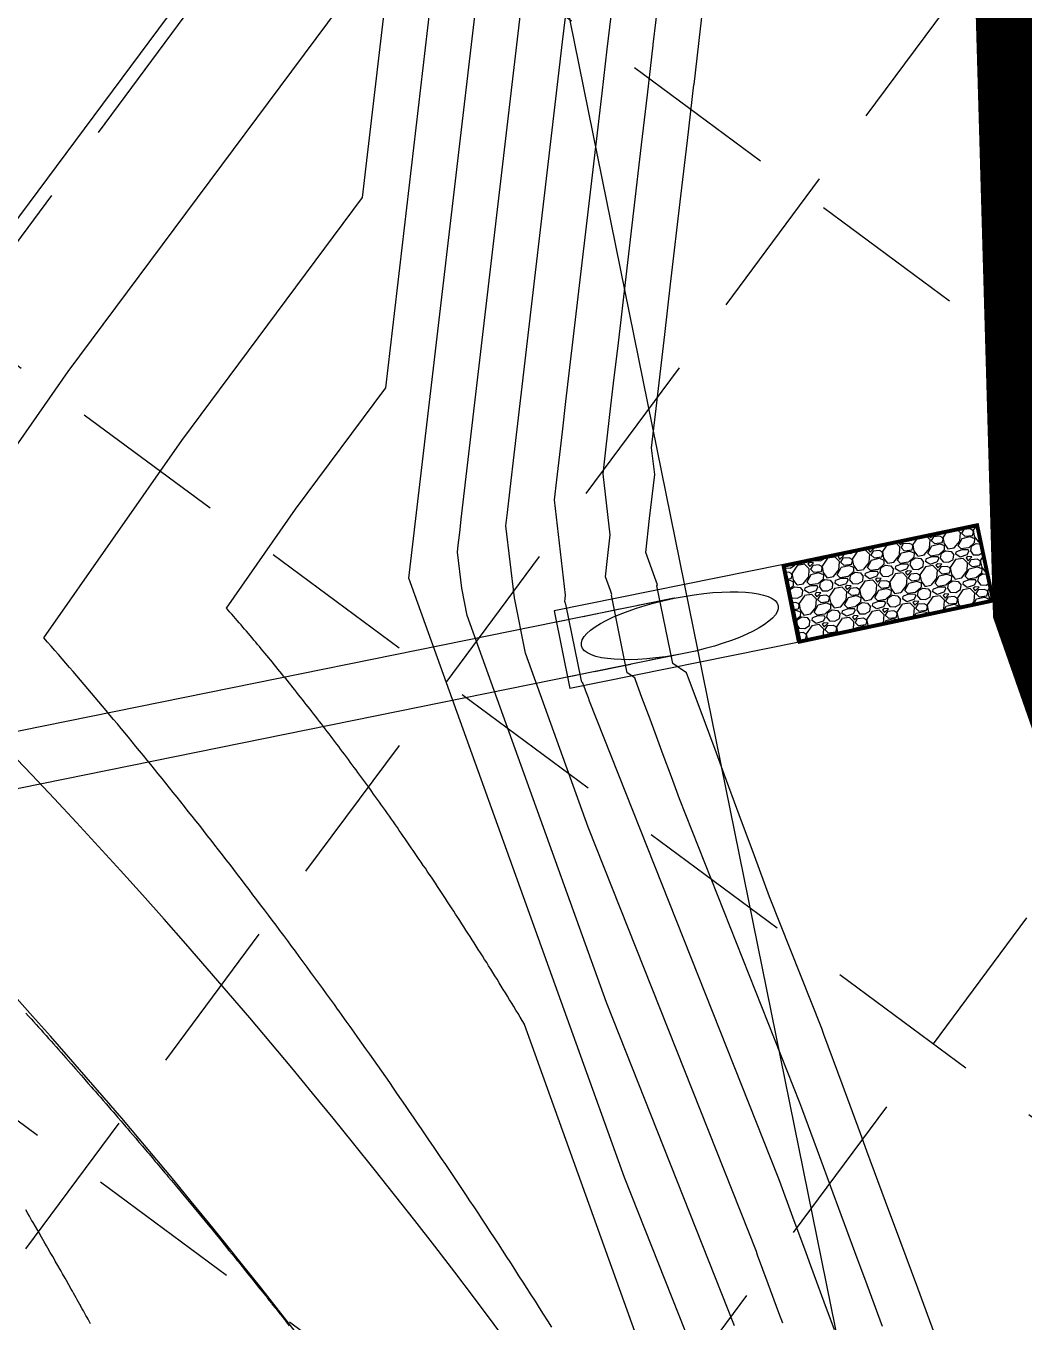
# Model space of a CAD drawing. Header units: feet. Extents: x 2260 to 6199, y 3666 to 7344.
# Drawn here: x 4951.9 to 5037.8, y 4367 to 4478.7 of the extents above; entities that cross this region are included whole.
import ezdxf

# ---------------------------------------------------------------- set-up
doc = ezdxf.new("R2010")
doc.units = ezdxf.units.FT
doc.header["$LTSCALE"] = 40
doc.header["$MEASUREMENT"] = 0
for name, pattern in [('ACAD_ISO02W100', [15, 12, -3]), ('HIDDEN', [0.375, 0.25, -0.125]), ('TIGHT', [0.12, 0.08, -0.04])]:
    doc.linetypes.add(name, pattern=pattern)
for name, color, linetype in [('BOUNDARY-LINE', 1, 'CONTINUOUS'), ('EOP-PROP', 4, 'CONTINUOUS'), ('GRID', 254, 'HIDDEN'), ('LEGEND', 7, 'CONTINUOUS'), ('PC', 43, 'CONTINUOUS'), ('POND', 5, 'CONTINUOUS'), ('ST-ROW', 2, 'CONTINUOUS'), ('STORM', 3, 'CONTINUOUS')]:
    doc.layers.add(name, color=color, linetype=linetype)

msp = doc.modelspace()

# ---------------------------------------------------------------- hatches: boundary and pattern name
at = {"layer": 'LEGEND', "linetype": 'ACAD_ISO02W100'}
h = msp.add_hatch(dxfattribs=at)
h.set_pattern_fill('GRAVEL', color=240, scale=2.67485, angle=13.4176, style=0)
h.set_pattern_definition([(241.43043, (4864.9917, 4250.30337), (-15.22847772, -28.3820803), [0.359864, -35.626559]), (198.38733, (4864.81961, 4249.98733), (30.601377245, 10.05011504), [0.617537, -61.136164]), (145.92803, (4864.2336, 4249.79253), (32.84597219, -22.41333509), [0.435433, -43.107964]), (280.69133, (4863.37406, 4248.9), (-9.812003184, 52.65745762), [0.562355, -55.67314]), (306.25133, (4863.47839, 4248.34741), (-20.457514106, 28.118587424), [0.551434, -54.592006]), (10.69133, (4863.80447, 4247.90272), (-52.65745762, -9.812003184), [0.562355, -55.67314]), (51.111833, (4864.35706, 4248.00704), (-27.617008607, -34.08735365), [0.743686, -73.624835]), (85.672933, (4864.82394, 4248.58591), (4.557684932, 61.585282287), [0.702116, -69.509503]), (134.84723, (4864.87692, 4249.28602), (-28.88371562, 28.85834862), [0.56426, -55.861757]), (188.65403, (4864.479, 4249.68608), (29.24091103, 4.2257913), [0.64419, -31.565268]), (235.815033, (4863.84214, 4249.58915), (-24.39447764, -36.068504855), [0.833077, -82.474644]), (152.23173, (4865.95609, 4249.48847), (-21.93702403, 11.26618065), [0.28434, -28.1497]), (184.88683, (4865.70449, 4249.62094), (35.065282604, 2.865291746), [0.540954, -53.554533]), (238.4176, (4865.1655, 4249.5749), (0.620692, -2.601839), [0.37828, -3.404527]), (216.61623, (4864.9089, 4249.84363), (11.7678073, 8.3071378), [0.20371, -20.167337]), (305.21903, (4864.7454, 4249.72213), (-4.463913, 7.1848244), [0.28809, -14.116418]), (44.38143, (4864.91153, 4249.48677), (6.5641254, 7.0657567), [0.46791, -15.129012]), (174.98273, (4865.2459, 4249.814), (5.8243685, -1.360451), [0.338344, -8.120274]), (29.80713, (4863.23632, 4249.36213), (24.15631948, 14.01241308), [0.473983, -46.924474]), (83.76383, (4863.6476, 4249.59774), (-3.5797328, -31.10299109), [0.397646, -39.366855]), (306.61623, (4865.1218, 4250.3344), (-8.3071378, 11.7678073), [0.40742, -19.963629]), (357.02813, (4865.36481, 4250.00739), (-27.88045974, 1.59857932), [0.473983, -46.924474]), (352.86163, (4863.62115, 4247.749), (-14.25057736, 2.10020746), [0.457078, -22.396848]), (308.19273, (4864.07468, 4247.69219), (-19.83678081, 25.51677827), [0.38298, -37.91504]), (80.21903, (4865.7685, 4247.73878), (2.10022264, 14.25057517), [0.40742, -19.963629]), (30.77163, (4865.83772, 4248.14028), (-31.34114151, -18.47633067), [0.448388, -44.390265]), (82.86163, (4864.4936, 4247.43464), (-2.10020746, -14.25057736), [0.22854, -22.625388]), (114.72753, (4865.6124, 4247.70154), (-5.0845989, 9.7866654), [0.13639, -13.50272]), (179.38143, (4865.55535, 4247.8254), (8.426207, -0.7397583), [0.551434, -10.477253]), (199.42663, (4865.00395, 4247.83137), (25.39769211, 8.80875197), [0.51103, -50.591902]), (317.10773, (4864.9674, 4249.2526), (-3.8432247, 4.5829832), [0.385772, -9.258535]), (6.574833, (4865.25002, 4248.99004), (45.472639025, 5.348058393), [0.67351, -66.677485]), (74.36303, (4865.9191, 4249.06716), (-6.06251253, -20.69563594), [0.275392, -27.26387]), (103.4176, (4865.9933, 4249.3324), (-3.22253, 1.981147), [0.16049, -2.51436]), (133.67403, (4864.93329, 4247.89702), (14.75218264, -15.73011208), [0.3716, -36.7886]), (61.43043, (4864.67668, 4248.16579), (15.22847772, 28.3820803), [0.719727, -35.266695]), (13.4176, (4865.021, 4248.798), (1.981147, 3.22253), [0.69546, -1.97939]), (338.72243, (4865.69735, 4248.95926), (-30.36321515, 12.00597917), [0.42293, -41.870156]), (267.47223, (4866.09145, 4248.8058), (-0.1190718, -11.02804537), [0.389463, -19.083737]), (221.063633, (4866.07427, 4248.4167), (-43.227998176, -37.81154083), [0.634113, -62.777316]), (188.843733, (4865.59616, 4248.00015), (-34.44458883, -5.467165653), [0.67085, -66.414042])])
h.paths.add_polyline_path([(5033.78, 4435.65), (5017.12, 4432.16), (5018.5, 4425.62), (5035.15, 4429.16)])
at = {"layer": 'POND'}
h = msp.add_hatch(dxfattribs=at)
h.set_pattern_fill('ANSI31', color=256, scale=60, style=0)
edge = h.paths.add_edge_path()
edge.add_line((4863.35, 6262.33), (4832.61, 6283.58))
edge.add_line((4832.61, 6283.58), (4828.95, 6094.85))
edge.add_line((4828.95, 6094.85), (4828.26, 6021.94))
edge.add_line((4828.26, 6021.94), (4847.63, 5898.39))
edge.add_line((4847.63, 5898.39), (4848.09, 5787.7))
edge.add_line((4848.09, 5787.7), (4853.68, 5749.38))
edge.add_line((4853.68, 5749.38), (4869.8, 5688.77))
edge.add_line((4869.8, 5688.77), (4874.38, 5637.74))
edge.add_line((4874.38, 5637.74), (4884.84, 5598.23))
edge.add_line((4884.84, 5598.23), (4879.89, 5563.29))
edge.add_line((4879.89, 5563.29), (4875.07, 5535.8))
edge.add_line((4875.07, 5535.8), (4886.83, 5492.93))
edge.add_line((4886.83, 5492.93), (4883.05, 5458.46))
edge.add_line((4883.05, 5458.46), (4889.3, 5416.55))
edge.add_line((4889.3, 5416.55), (4906.43, 5313.8))
edge.add_line((4906.43, 5313.8), (4892, 5244.12))
edge.add_line((4892, 5244.12), (4898.16, 5209.04))
edge.add_line((4898.16, 5209.04), (4893.39, 5196.19))
edge.add_line((4893.39, 5196.19), (4908.41, 5098.29))
edge.add_line((4908.41, 5098.29), (4924.31, 5022.58))
edge.add_line((4924.31, 5022.58), (4923.27, 4983.4))
edge.add_line((4923.27, 4983.4), (4937.52, 4964.85))
edge.add_line((4937.52, 4964.85), (4969.27, 4921.35))
edge.add_line((4969.27, 4921.35), (4967.62, 4860.73))
edge.add_line((4967.62, 4860.73), (4960.16, 4836.43))
edge.add_line((4960.16, 4836.43), (4955.17, 4822.59))
edge.add_line((4955.17, 4822.59), (4971.99, 4795.47))
edge.add_line((4971.99, 4795.47), (4979.84, 4773.67))
edge.add_line((4979.84, 4773.67), (4989.69, 4738.4))
edge.add_line((4989.69, 4738.4), (4988.66, 4699.21))
edge.add_line((4988.66, 4699.21), (4985.5, 4689.56))
edge.add_line((4985.5, 4689.56), (4978.63, 4658.69))
edge.add_line((4978.63, 4658.69), (4976.82, 4640.05))
edge.add_line((4976.82, 4640.05), (4998.82, 4615.76))
edge.add_line((4998.82, 4615.76), (5014.41, 4588.23))
edge.add_line((5014.41, 4588.23), (5041.93, 4510.34))
edge.add_line((5041.93, 4510.34), (5037.43, 4487.52))
edge.add_line((5037.43, 4487.52), (5039.13, 4428.44))
edge.add_line((5039.13, 4428.44), (5050.17, 4396.85))
edge.add_line((5050.17, 4396.85), (5077.99, 4337.7))
edge.add_line((5077.99, 4337.7), (5172.27, 4069.55))
edge.add_line((5172.27, 4069.55), (5191.8, 4095.13))
edge.add_line((5191.8, 4095.13), (5125.44, 4396.17))
edge.add_line((5125.44, 4396.17), (5117.34, 4487.53))
edge.add_line((5117.34, 4487.53), (5073.41, 4643.97))
edge.add_line((5073.41, 4643.97), (5064.9, 4695.71))
edge.add_line((5064.9, 4695.71), (5032.39, 4796.89))
edge.add_line((5032.39, 4796.89), (5027.79, 4859.49))
edge.add_line((5027.79, 4859.49), (5015.99, 4975.61))
edge.add_line((5015.99, 4975.61), (4999.41, 5007.17))
edge.add_line((4999.41, 5007.17), (4995.84, 5066.28))
edge.add_line((4995.84, 5066.28), (4938.69, 5327.03))
edge.add_line((4938.69, 5327.03), (4957.4, 5595.01))
edge.add_line((4957.4, 5595.01), (4940.45, 5946.72))
edge.add_line((4940.45, 5946.72), (4931.05, 6032.46))
edge.add_line((4931.05, 6032.46), (4906.39, 6095.71))
edge.add_line((4906.39, 6095.71), (4865.82, 6172.04))
edge.add_line((4865.82, 6172.04), (4864.54, 6247.04))

# ---------------------------------------------------------------- linework, layer by layer
at = {"layer": 'BOUNDARY-LINE', "color": 7}
msp.add_line((5023.45, 4357.29), (4969.55, 4623.17), dxfattribs=at)
at = {"layer": 'EOP-PROP', "color": 7}
for radius, start in [(518.5, 20.2312), (481.5, 17.5517)]:
    msp.add_arc((4565.37, 4048.39), radius, start, 53.3765, dxfattribs=at)
at = {"layer": 'GRID', "linetype": 'HIDDEN', "ltscale": 1.35}
for p, q in [((2710.53, 6175.43), (5312.96, 4246.26)), ((2679.42, 6133.46), (5281.85, 4204.29)), ((2648.3, 6091.49), (5250.73, 4162.31)), ((5786.17, 5586.53), (4696.99, 4117.23)), ((5828.15, 5555.42), (4738.96, 4086.12)), ((5870.12, 5524.3), (4780.94, 4055))]:
    msp.add_line(p, q, dxfattribs=at)
at = {"layer": 'LEGEND', "color": 240, "const_width": 0.334}
msp.add_lwpolyline([(5033.78, 4435.65), (5017.12, 4432.16), (5018.5, 4425.62), (5035.15, 4429.16)], close=True, dxfattribs=at)
at = {"layer": 'PC', "color": 43, "flags": 128}
for points, elevation in [([(4945.75, 4454.82), (4976.88, 4496.69)], 547), ([(4997.16, 4366.55), (4996.81, 4367.11), (4996.45, 4367.68), (4996.09, 4368.24), (4995.74, 4368.79), (4995.38, 4369.35), (4995.03, 4369.9), (4994.68, 4370.45), (4994.32, 4371), (4993.97, 4371.55), (4993.62, 4372.1), (4993.26, 4372.64), (4992.91, 4373.19), (4992.56, 4373.73), (4992.21, 4374.27), (4991.86, 4374.8), (4991.51, 4375.34), (4991.16, 4375.87), (4990.81, 4376.4), (4990.46, 4376.93), (4990.11, 4377.46), (4989.76, 4377.98), (4989.41, 4378.51), (4989.06, 4379.03), (4988.71, 4379.55), (4988.37, 4380.07), (4988.02, 4380.58), (4987.67, 4381.1), (4987.33, 4381.61), (4986.98, 4382.12), (4986.64, 4382.63), (4986.29, 4383.14), (4985.95, 4383.65), (4985.6, 4384.15), (4985.26, 4384.65), (4984.91, 4385.15), (4984.57, 4385.65), (4984.23, 4386.15), (4983.88, 4386.65), (4983.54, 4387.14), (4983.2, 4387.63), (4982.86, 4388.12), (4982.52, 4388.61), (4982.17, 4389.1), (4981.83, 4389.58), (4981.49, 4390.07), (4981.15, 4390.55), (4980.81, 4391.03), (4980.47, 4391.51), (4980.14, 4391.98), (4979.8, 4392.46), (4979.46, 4392.93), (4979.12, 4393.4), (4978.78, 4393.87), (4978.77, 4393.88), (4978.44, 4394.35), (4978.1, 4394.82), (4977.77, 4395.28), (4977.43, 4395.75), (4977.09, 4396.21), (4976.76, 4396.67), (4976.42, 4397.13), (4976.09, 4397.59), (4975.75, 4398.04), (4975.42, 4398.5), (4975.08, 4398.95), (4974.75, 4399.4), (4974.42, 4399.85), (4974.09, 4400.3), (4973.75, 4400.74), (4973.42, 4401.19), (4973.09, 4401.63), (4972.76, 4402.07), (4972.42, 4402.51), (4972.09, 4402.95), (4971.76, 4403.39), (4971.43, 4403.82), (4971.1, 4404.26), (4970.77, 4404.69), (4970.44, 4405.12), (4970.11, 4405.55), (4969.79, 4405.98), (4969.46, 4406.41), (4969.13, 4406.83), (4968.8, 4407.25), (4968.47, 4407.68), (4968.15, 4408.1), (4967.82, 4408.52), (4967.49, 4408.93), (4967.17, 4409.35), (4966.84, 4409.77), (4966.51, 4410.18), (4966.19, 4410.59), (4965.86, 4411), (4965.54, 4411.41), (4965.22, 4411.82), (4964.89, 4412.22), (4964.57, 4412.63), (4964.24, 4413.03), (4963.92, 4413.43), (4963.6, 4413.83), (4963.28, 4414.23), (4962.95, 4414.63), (4962.63, 4415.03), (4962.31, 4415.42), (4961.99, 4415.82), (4961.67, 4416.21), (4961.35, 4416.6), (4961.03, 4416.99), (4960.71, 4417.38), (4960.39, 4417.76), (4960.07, 4418.15), (4959.75, 4418.53), (4959.43, 4418.92), (4959.11, 4419.3), (4958.79, 4419.68), (4958.47, 4420.06), (4958.16, 4420.43), (4957.84, 4420.81), (4957.52, 4421.18), (4957.2, 4421.56), (4956.89, 4421.93), (4956.57, 4422.3), (4956.25, 4422.67), (4955.94, 4423.04), (4955.62, 4423.4), (4955.31, 4423.77), (4954.99, 4424.13), (4954.68, 4424.5), (4954.37, 4424.86), (4954.05, 4425.22), (4953.74, 4425.58), (4953.42, 4425.94), (4965.3, 4442.95), (4980.87, 4463.89), (4984.51, 4495.01)], 545), ([(5004.98, 4364.36), (4994.81, 4392.64), (4994.8, 4392.67), (4994.61, 4392.97), (4994.43, 4393.27), (4994.25, 4393.58), (4994.07, 4393.88), (4993.89, 4394.18), (4993.71, 4394.47), (4993.52, 4394.77), (4993.34, 4395.07), (4993.16, 4395.36), (4992.98, 4395.66), (4992.8, 4395.95), (4992.62, 4396.24), (4992.44, 4396.53), (4992.26, 4396.82), (4992.08, 4397.11), (4991.9, 4397.4), (4991.72, 4397.68), (4991.55, 4397.97), (4991.37, 4398.25), (4991.19, 4398.54), (4991.01, 4398.82), (4990.83, 4399.1), (4990.65, 4399.38), (4990.48, 4399.66), (4990.3, 4399.94), (4990.12, 4400.22), (4989.94, 4400.5), (4989.77, 4400.77), (4989.59, 4401.05), (4989.41, 4401.32), (4989.24, 4401.6), (4989.06, 4401.87), (4988.88, 4402.14), (4988.71, 4402.41), (4988.53, 4402.68), (4988.36, 4402.95), (4988.18, 4403.21), (4988.01, 4403.48), (4987.83, 4403.75), (4987.66, 4404.01), (4987.48, 4404.28), (4987.31, 4404.54), (4987.13, 4404.8), (4986.96, 4405.06), (4986.79, 4405.32), (4986.61, 4405.58), (4986.44, 4405.84), (4986.27, 4406.1), (4986.09, 4406.35), (4985.92, 4406.61), (4985.75, 4406.86), (4985.57, 4407.12), (4985.4, 4407.37), (4985.23, 4407.62), (4985.06, 4407.87), (4984.89, 4408.12), (4984.71, 4408.37), (4984.54, 4408.62), (4984.37, 4408.87), (4984.2, 4409.12), (4984.03, 4409.36), (4983.86, 4409.61), (4983.69, 4409.85), (4983.52, 4410.09), (4983.35, 4410.34), (4983.18, 4410.58), (4983.01, 4410.82), (4982.84, 4411.06), (4982.67, 4411.3), (4982.5, 4411.54), (4982.33, 4411.78), (4982.16, 4412.01), (4981.99, 4412.25), (4981.82, 4412.48), (4981.82, 4412.49), (4981.65, 4412.72), (4981.48, 4412.96), (4981.31, 4413.19), (4981.14, 4413.42), (4980.98, 4413.65), (4980.81, 4413.88), (4980.64, 4414.11), (4980.47, 4414.34), (4980.31, 4414.57), (4980.14, 4414.79), (4979.97, 4415.02), (4979.8, 4415.25), (4979.64, 4415.47), (4979.47, 4415.69), (4979.3, 4415.92), (4979.14, 4416.14), (4978.97, 4416.36), (4978.81, 4416.58), (4978.64, 4416.8), (4978.48, 4417.02), (4978.31, 4417.24), (4978.15, 4417.46), (4977.98, 4417.68), (4977.82, 4417.89), (4977.65, 4418.11), (4977.49, 4418.32), (4977.32, 4418.54), (4977.16, 4418.75), (4976.99, 4418.96), (4976.83, 4419.17), (4976.67, 4419.38), (4976.5, 4419.6), (4976.34, 4419.8), (4976.18, 4420.01), (4976.01, 4420.22), (4975.85, 4420.43), (4975.69, 4420.64), (4975.52, 4420.84), (4975.36, 4421.05), (4975.2, 4421.25), (4975.04, 4421.46), (4974.87, 4421.66), (4974.71, 4421.86), (4974.55, 4422.06), (4974.39, 4422.26), (4974.23, 4422.46), (4974.07, 4422.66), (4973.91, 4422.86), (4973.74, 4423.06), (4973.58, 4423.26), (4973.42, 4423.45), (4973.26, 4423.65), (4973.1, 4423.85), (4972.94, 4424.04), (4972.78, 4424.23), (4972.62, 4424.43), (4972.46, 4424.62), (4972.3, 4424.81), (4972.14, 4425), (4971.98, 4425.19), (4971.82, 4425.38), (4971.67, 4425.57), (4971.51, 4425.76), (4971.35, 4425.95), (4971.19, 4426.14), (4971.03, 4426.32), (4970.87, 4426.51), (4970.71, 4426.7), (4970.56, 4426.88), (4970.4, 4427.06), (4970.24, 4427.25), (4970.08, 4427.43), (4969.93, 4427.61), (4969.77, 4427.79), (4969.61, 4427.98), (4969.45, 4428.16), (4969.3, 4428.34), (4969.14, 4428.51), (4975.08, 4437.02), (4982.86, 4447.49), (4987.9, 4490.58)], 544), ([(5011.01, 4360.26), (5003.42, 4379.45), (4984.86, 4431.09), (4991.3, 4486.15)], 543), ([(5030.22, 4365.7), (5028.66, 4369.92), (5027.12, 4374.1), (5025.9, 4377.39), (5024.29, 4381.74), (5023.73, 4383.26), (5022.16, 4387.52), (5020.59, 4391.77), (5020.4, 4392.29), (5015.9, 4403.65), (5014.6, 4407.18), (5013.3, 4410.7), (5012, 4414.19), (5011.21, 4416.33), (5009.92, 4419.81), (5008.94, 4422.47), (5008.76, 4422.94), (5007.57, 4423.73), (5006.94, 4426.8), (5006.21, 4430.43), (5006.27, 4430.52), (5006.04, 4431.15), (5005.24, 4433.3), (5005.58, 4436.23), (5006.02, 4440.01), (5005.74, 4442.33), (5006.08, 4445.21), (5006.6, 4449.64), (5006.89, 4452.09), (5007.39, 4456.43), (5008.28, 4464), (5008.84, 4468.8), (5009.4, 4473.58), (5009.41, 4473.63), (5009.96, 4478.4), (5010.52, 4483.15)], 538), ([(5012.89, 4366.67), (5001.86, 4394.54), (4989.88, 4427.87), (4989.4, 4430.24), (4989.03, 4433.34), (4989.1, 4433.92), (4989.21, 4434.8), (4989.26, 4435.29), (4989.36, 4436.16), (4994.7, 4481.72)], 542), ([(5025.64, 4366.62), (5024.31, 4370.21), (5023.26, 4373.05), (5021.88, 4376.8), (5021.39, 4378.11), (5020.04, 4381.77), (5018.69, 4385.43), (5018.52, 4385.88), (5008.16, 4412.07), (5007.45, 4413.98), (5006.75, 4415.88), (5006.05, 4417.77), (5005.62, 4418.93), (5004.92, 4420.81), (5004.39, 4422.25), (5004.3, 4422.51), (5003.65, 4422.94), (5003.31, 4424.6), (5002.29, 4429.63), (5002.32, 4429.68), (5002.2, 4430.02), (5001.77, 4431.19), (5001.95, 4432.77), (5002.19, 4434.82), (5001.57, 4440.08), (5001.84, 4442.39), (5002.25, 4445.93), (5002.48, 4447.89), (5002.89, 4451.36), (5004.88, 4468.43), (5005.39, 4472.73), (5005.89, 4477.02), (5005.89, 4477.06), (5006.39, 4481.33)], 539), ([(4942.2, 4429.79), (4955.53, 4448.89), (4978.87, 4480.29)], 546), ([(5017.04, 4366.92), (5016.71, 4367.8), (5015.8, 4370.29), (5014.88, 4372.77), (5014.77, 4373.07), (5000.3, 4409.63), (4994.9, 4424.64), (4993.94, 4429.39), (4993.21, 4435.59), (4993.35, 4436.74), (4993.55, 4438.51), (4993.67, 4439.49), (4993.87, 4441.23), (4998.09, 4477.29), (4998.48, 4480.59)], 541), ([(5021.5, 4366.33), (5020.62, 4368.72), (5019.46, 4371.86), (5019.05, 4372.96), (5017.92, 4376.03), (5016.78, 4379.1), (5016.64, 4379.48), (5000.41, 4420.48), (5000.31, 4420.78), (5000.2, 4421.07), (5000.09, 4421.35), (5000.03, 4421.53), (4999.92, 4421.82), (4999.84, 4422.04), (4999.83, 4422.08), (4999.73, 4422.14), (4999.68, 4422.4), (4998.37, 4428.84), (4998.37, 4428.85), (4998.35, 4428.9), (4998.29, 4429.08), (4998.32, 4429.32), (4998.35, 4429.63), (4997.39, 4437.84), (4997.59, 4439.56), (4997.9, 4442.22), (4998.07, 4443.69), (4998.38, 4446.3), (5001.49, 4472.86), (5001.93, 4476.66), (5002.38, 4480.45)], 540), ([(4951.87, 4393.62), (4952.1, 4393.37), (4952.32, 4393.13), (4952.53, 4392.89), (4952.75, 4392.65), (4952.96, 4392.41), (4953.18, 4392.17), (4953.39, 4391.93), (4953.61, 4391.68), (4953.82, 4391.44), (4954.05, 4391.2), (4954.26, 4390.96), (4954.48, 4390.71), (4954.69, 4390.48), (4954.91, 4390.22), (4955.12, 4389.99), (4955.32, 4389.76), (4955.54, 4389.51), (4955.77, 4389.24), (4955.97, 4389.02), (4956.17, 4388.8), (4956.4, 4388.53), (4956.64, 4388.27), (4956.83, 4388.05), (4957.06, 4387.77), (4957.25, 4387.56), (4957.49, 4387.28), (4957.68, 4387.07), (4957.86, 4386.86), (4958.11, 4386.58), (4958.29, 4386.37), (4958.53, 4386.09), (4958.78, 4385.81), (4958.95, 4385.6), (4959.2, 4385.32), (4959.38, 4385.11), (4959.55, 4384.91), (4959.8, 4384.62), (4960.05, 4384.33), (4960.22, 4384.13), (4960.48, 4383.83), (4960.64, 4383.64), (4960.81, 4383.45), (4961.07, 4383.15), (4961.33, 4382.84), (4961.49, 4382.65), (4961.64, 4382.47), (4961.91, 4382.16), (4962.17, 4381.85), (4962.32, 4381.67), (4962.48, 4381.49), (4962.74, 4381.17), (4963.01, 4380.85), (4963.16, 4380.68), (4963.43, 4380.36), (4963.58, 4380.18), (4963.85, 4379.86), (4964, 4379.69), (4964.14, 4379.52), (4964.41, 4379.19), (4964.55, 4379.03), (4964.83, 4378.69), (4965.11, 4378.36), (4965.24, 4378.2), (4965.37, 4378.04), (4965.66, 4377.7), (4965.79, 4377.54), (4966.07, 4377.2), (4966.36, 4376.85), (4966.48, 4376.7), (4966.49, 4376.69), (4966.49, 4376.69), (4966.61, 4376.54), (4966.9, 4376.19), (4967.02, 4376.05), (4967.31, 4375.69), (4967.43, 4375.55), (4967.73, 4375.19), (4968.02, 4374.83), (4968.14, 4374.69), (4968.25, 4374.55), (4968.55, 4374.19), (4968.66, 4374.05), (4968.96, 4373.69), (4969.06, 4373.55), (4969.36, 4373.18), (4969.67, 4372.81), (4969.77, 4372.68), (4970.08, 4372.3), (4970.18, 4372.18), (4970.49, 4371.8), (4970.59, 4371.67), (4970.68, 4371.55), (4970.99, 4371.17), (4971.3, 4370.78), (4971.4, 4370.66), (4971.71, 4370.27), (4971.8, 4370.16), (4971.89, 4370.05), (4972.21, 4369.65), (4972.53, 4369.25), (4972.61, 4369.14), (4972.69, 4369.04), (4973.01, 4368.64), (4973.09, 4368.53), (4973.42, 4368.13), (4973.74, 4367.72), (4973.82, 4367.62), (4974.14, 4367.21), (4974.22, 4367.11), (4974.55, 4366.69)], 545), ([(4957.45, 4366.85), (4957.23, 4367.24), (4957.14, 4367.41), (4957.05, 4367.58), (4956.83, 4367.97), (4956.73, 4368.14), (4956.51, 4368.53), (4956.51, 4368.54), (4956.51, 4368.53), (4956.3, 4368.92), (4956.2, 4369.1), (4955.98, 4369.48), (4955.88, 4369.66), (4955.78, 4369.84), (4955.57, 4370.22), (4955.36, 4370.59), (4955.25, 4370.78), (4955.04, 4371.15), (4954.94, 4371.34), (4954.83, 4371.53), (4954.62, 4371.89), (4954.41, 4372.26), (4954.3, 4372.45), (4954.19, 4372.65), (4953.98, 4373.01), (4953.78, 4373.36), (4953.66, 4373.57), (4953.46, 4373.92), (4953.34, 4374.12), (4953.22, 4374.33), (4953.02, 4374.68), (4952.9, 4374.89), (4952.7, 4375.24), (4952.5, 4375.58), (4952.37, 4375.79), (4952.18, 4376.13), (4952.05, 4376.35), (4951.86, 4376.68)], 545)]:
    msp.add_lwpolyline(points, dxfattribs=dict(at, elevation=elevation))
at = {"layer": 'POND', "const_width": 8}
msp.add_lwpolyline([(5037.43, 4487.52), (5039.13, 4428.44), (5050.17, 4396.85), (5077.99, 4337.7), (5172.1, 4067.18)], dxfattribs=at)
at = {"layer": 'ST-ROW', "color": 7}
for radius, start in [(532.5, 33.9933), (467.5, 17.5517)]:
    msp.add_arc((4565.37, 4048.39), radius, start, 53.3765, dxfattribs=at)
at = {"layer": 'STORM', "color": 7}
for p, q in [((5016.95, 4432.25), (4997.35, 4428.28)), ((5016.95, 4432.25), (5018.31, 4425.55)), ((5007.71, 4429.36), (4943.63, 4416.37)), ((4997.35, 4428.28), (4998.71, 4421.58)), ((5018.31, 4425.55), (4998.71, 4421.58)), ((5008.67, 4424.62), (4944.59, 4411.63))]:
    msp.add_line(p, q, dxfattribs=at)
at = {"layer": 'STORM', "color": 7, "linetype": 'TIGHT'}
for p, q in [((5007.7, 4429.36), (4997.55, 4427.3)), ((5008.66, 4424.62), (4998.51, 4422.56))]:
    msp.add_line(p, q, dxfattribs=at)
at = {"layer": 'STORM', "color": 7}
msp.add_ellipse((5008.18, 4426.99), major_axis=(8.47, 1.72), ratio=0.279658, dxfattribs=at)

doc.saveas('drawing.dxf')
